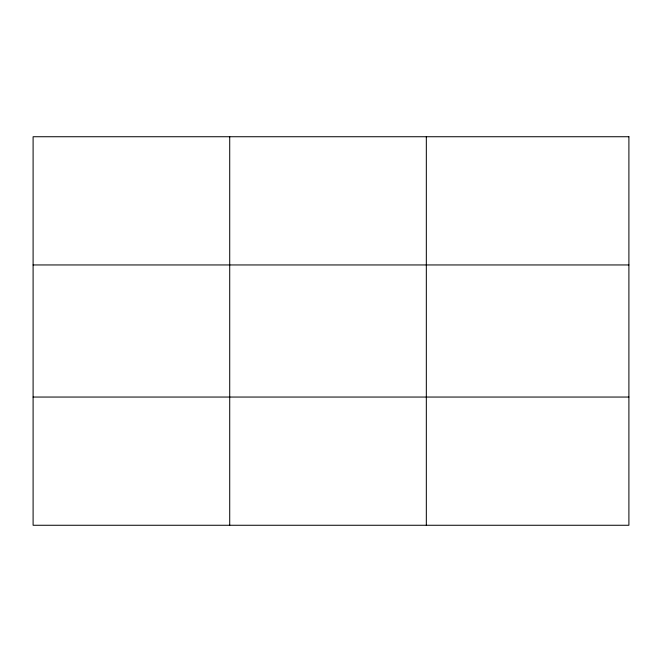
<?xml version="1.0" encoding="UTF-8"?>
<svg xmlns="http://www.w3.org/2000/svg" width="662" height="662" viewBox="0 0 662 662"><rect width="100%" height="100%" fill="white"/><g stroke="black" fill="none" stroke-linecap="round" stroke-linejoin="round"><path stroke-width="0.99" d="M229.714 136.736L229.714 525.264M426.328 136.736L426.328 525.264M33.1 264.949L628.9 264.949M33.1 397.051L628.9 397.051M628.9 136.736L628.9 525.264L33.1 525.264L33.1 136.736L628.9 136.736"/></g></svg>
